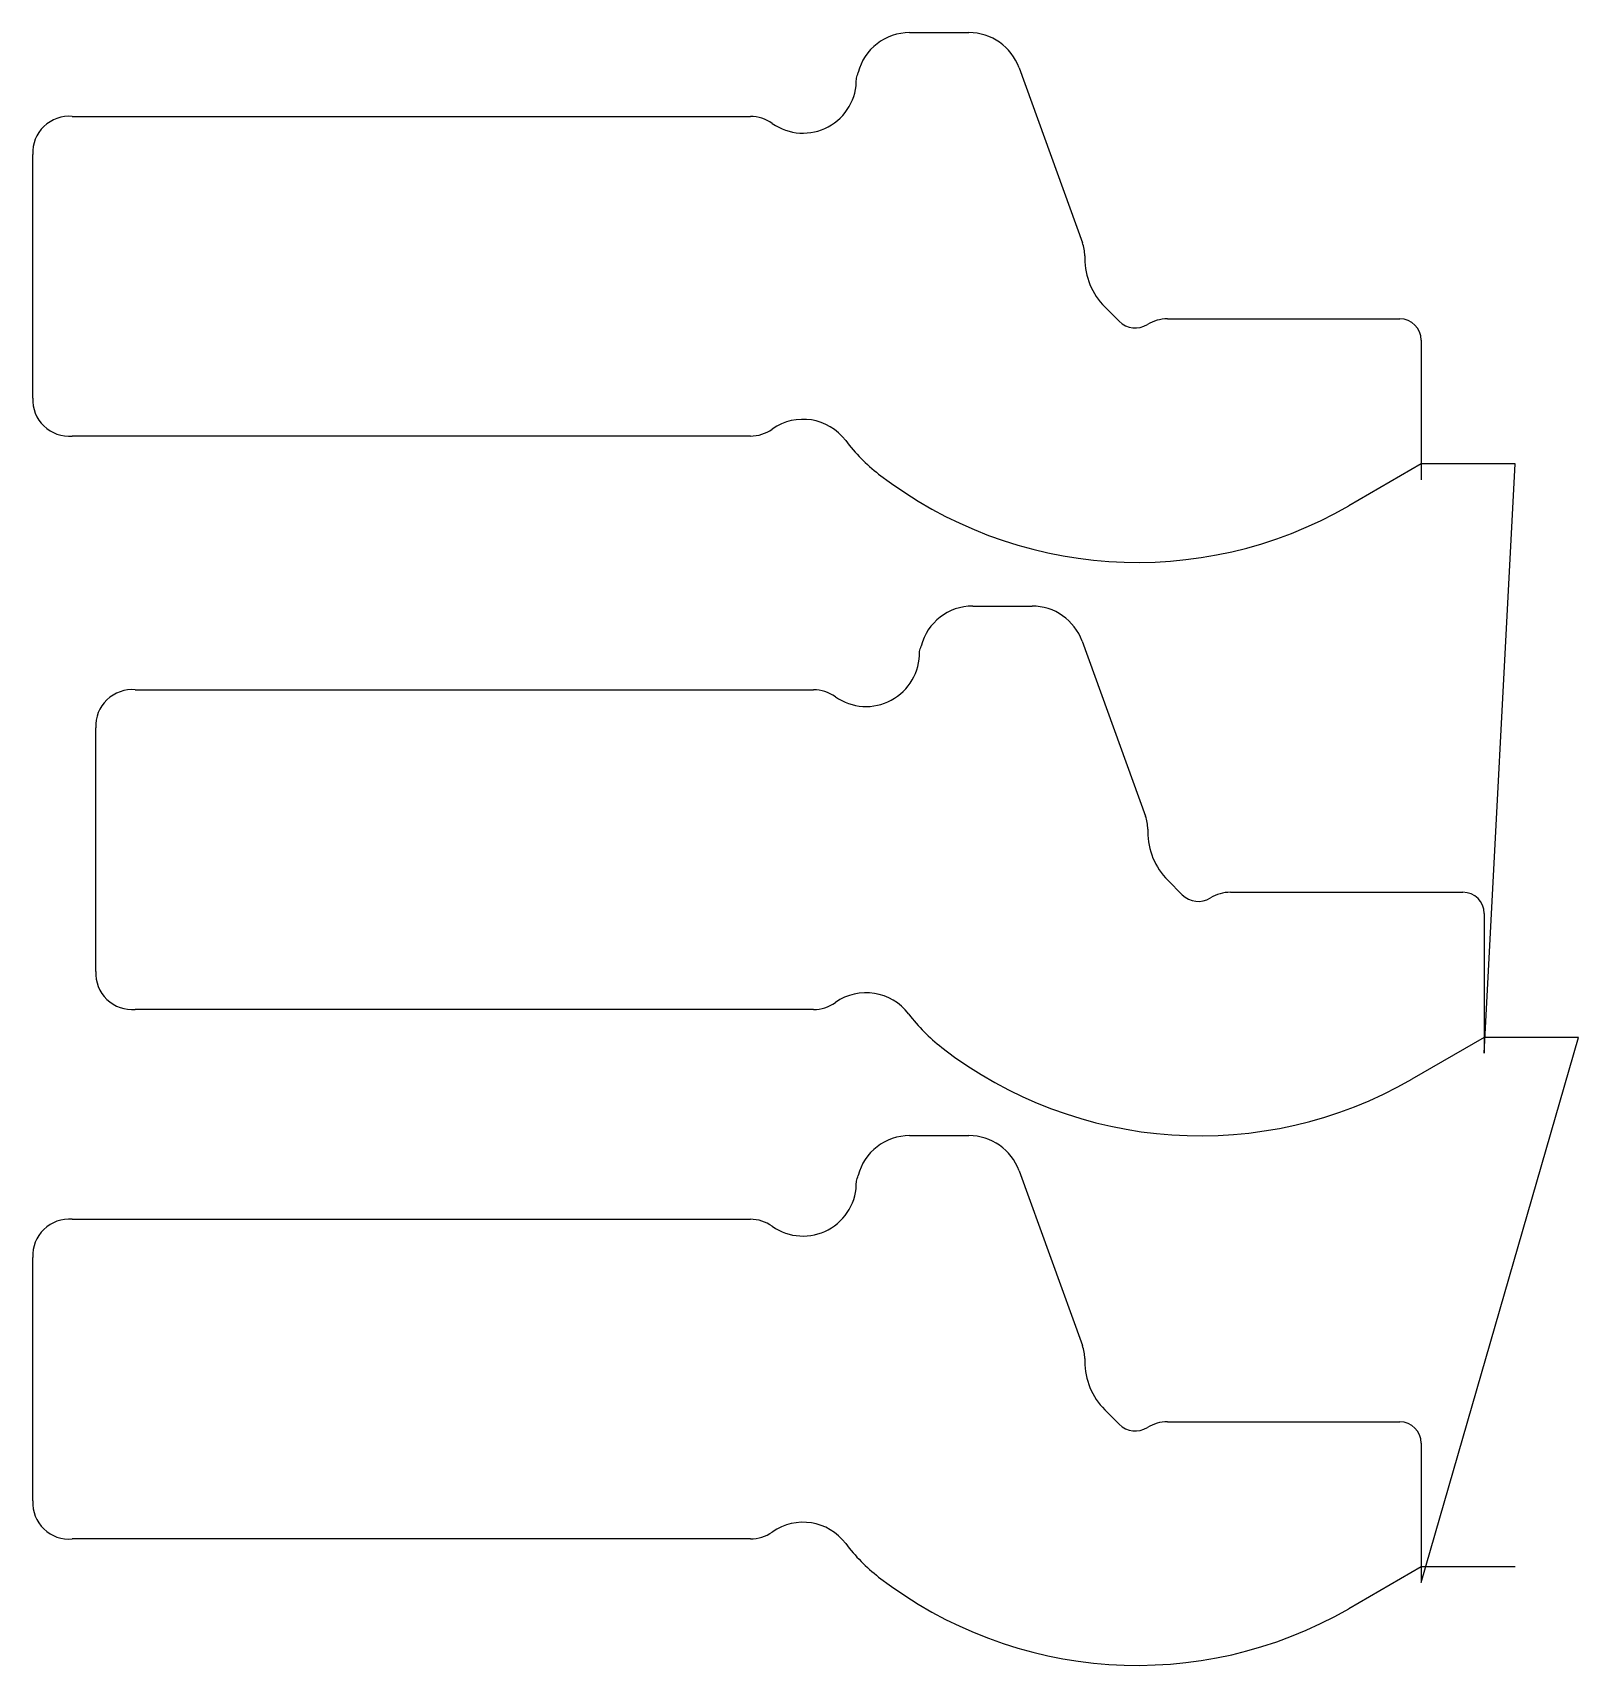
# Model space of a CAD drawing. Header units: metres. Extents: x 256 to 764, y 19 to 555.
import ezdxf

# ---------------------------------------------------------------- set-up
doc = ezdxf.new("R2010")
doc.units = ezdxf.units.M

msp = doc.modelspace()

# ---------------------------------------------------------------- linework, layer by layer
at = {"layer": 'TOOL_0'}
for p, q in [((544.236, 555.205), (563.717, 555.205)), ((580.17, 543.666), (600.988, 486.207)), ((269.235, 527.706), (491.922, 527.706)), ((256.235, 435.206), (256.235, 515.206)), ((601.736, 481.949), (601.736, 481.06)), ((608.326, 465.15), (613.075, 460.401)), ((628.914, 461.204), (705.236, 461.204)), ((712.236, 454.204), (712.236, 413.549)), ((491.922, 422.706), (269.235, 422.706)), ((712.235, 413.551), (688.433, 399.809)), ((743.138, 413.551), (712.235, 413.551)), ((712.236, 413.549), (712.236, 408.363)), ((732.937, 220.026), (743.138, 413.551)), ((564.937, 366.868), (584.418, 366.868)), ((600.871, 355.329), (621.689, 297.87)), ((289.936, 339.369), (512.623, 339.369)), ((276.936, 246.869), (276.936, 326.869)), ((622.437, 293.612), (622.437, 292.723)), ((629.027, 276.813), (633.776, 272.064)), ((649.615, 272.867), (725.937, 272.867)), ((732.937, 265.867), (732.937, 225.212)), ((512.623, 234.369), (289.936, 234.369)), ((732.936, 225.214), (709.134, 211.472)), ((712.234, 46.101), (763.839, 225.214)), ((763.839, 225.214), (732.936, 225.214)), ((732.937, 225.212), (732.937, 220.026)), ((544.234, 192.943), (563.715, 192.943)), ((580.168, 181.404), (600.986, 123.945)), ((269.233, 165.444), (491.92, 165.444)), ((256.233, 72.944), (256.233, 152.944)), ((601.734, 119.687), (601.734, 118.798)), ((608.324, 102.888), (613.073, 98.139)), ((628.912, 98.942), (705.234, 98.942)), ((712.234, 91.942), (712.234, 51.287)), ((491.92, 60.444), (269.233, 60.444)), ((712.233, 51.289), (688.431, 37.547)), ((743.136, 51.289), (712.233, 51.289)), ((712.234, 51.287), (712.234, 46.101))]:
    msp.add_line(p, q, dxfattribs=at)
for centre, radius, start, end in [((544.236, 537.705), 17.5, 90, 165.52224), ((563.717, 537.705), 17.5, 19.91569, 90), ((505.506, 547.705), 22.5, 340.59627, 345.52279), ((509.235, 539.706), 17.5, 234.75424, 1.71577), ((268.223, 515.749), 12, 85.16221, 182.59346), ((491.922, 515.206), 12.5, 54.75113, 90), ((589.236, 481.949), 12.5, 0, 19.91653), ((624.236, 481.06), 22.5, 180, 225), ((628.914, 448.704), 12.5, 90, 121.78917), ((705.236, 454.204), 7, 0, 90), ((618.378, 465.704), 7.5, 225, 301.78917), ((268.223, 434.663), 12, 177.40654, 274.83779), ((491.922, 435.206), 12.5, 270, 305.24887), ((509.235, 410.707), 17.5, 36.8699, 125.24765), ((569.235, 455.706), 57.5, 216.8691, 232.28189), ((619.005, 520.061), 138.855, 232.28244, 300.00017), ((564.937, 349.368), 17.5, 90, 165.52224), ((584.418, 349.368), 17.5, 19.91569, 90), ((529.936, 351.369), 17.5, 234.75424, 1.71577), ((526.207, 359.368), 22.5, 340.59627, 345.52279), ((288.924, 327.412), 12, 85.16221, 182.59346), ((512.623, 326.869), 12.5, 54.75113, 90), ((609.937, 293.612), 12.5, 0, 19.91653), ((644.937, 292.723), 22.5, 180, 225), ((639.079, 277.367), 7.5, 225, 301.78917), ((649.615, 260.367), 12.5, 90, 121.78917), ((725.937, 265.867), 7, 0, 90), ((288.924, 246.326), 12, 177.40654, 274.83779), ((512.623, 246.869), 12.5, 270, 305.24887), ((529.936, 222.37), 17.5, 36.8699, 125.24765), ((589.936, 267.369), 57.5, 216.8691, 232.28189), ((639.706, 331.724), 138.855, 232.28244, 300.00017), ((544.234, 175.443), 17.5, 90, 165.52224), ((563.715, 175.443), 17.5, 19.91569, 90), ((509.233, 177.444), 17.5, 234.75424, 1.71577), ((505.504, 185.443), 22.5, 340.59627, 345.52279), ((268.221, 153.487), 12, 85.16221, 182.59346), ((491.92, 152.944), 12.5, 54.75113, 90), ((589.234, 119.687), 12.5, 0, 19.91653), ((624.234, 118.798), 22.5, 180, 225), ((618.376, 103.442), 7.5, 225, 301.78917), ((628.912, 86.442), 12.5, 90, 121.78917), ((705.234, 91.942), 7, 0, 90), ((268.221, 72.401), 12, 177.40654, 274.83779), ((509.233, 48.445), 17.5, 36.8699, 125.24765), ((491.92, 72.944), 12.5, 270, 305.24887), ((569.233, 93.444), 57.5, 216.8691, 232.28189), ((619.003, 157.799), 138.855, 232.28244, 300.00017)]:
    msp.add_arc(centre, radius, start, end, dxfattribs=at)

doc.saveas('drawing.dxf')
